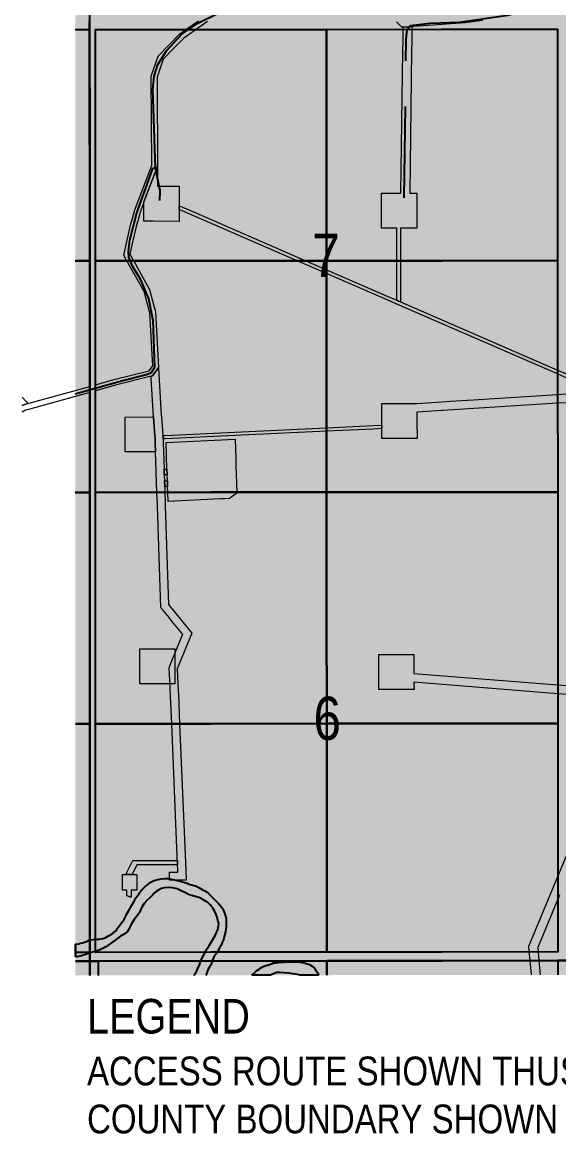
# Model space of a CAD drawing. Extents: x 520549 to 522128, y 6027808 to 6029983.
# Drawn here: x 520630.5 to 520816.9, y 6028120 to 6028506.5 of the extents above; entities that cross this region are included whole.
import ezdxf
from ezdxf.enums import TextEntityAlignment as Align

# ---------------------------------------------------------------- set-up
doc = ezdxf.new("R2010")
doc.units = 0
doc.header["$LTSCALE"] = 5
doc.linetypes.add('DASHED2', pattern=[9.525, 6.35, -3.175])
doc.linetypes.add('foc-ACCESSROAD', pattern=[3.75, 2.5, -1.25])
doc.layers.get('Defpoints').update_dxf_attribs({"color": 9})
doc.layers.add('AS-ROUTEMAP', color=35, linetype='Continuous', lineweight=0)
for name, color, linetype in [('C-AR', 13, 'foc-ACCESSROAD'), ('CG-NOTES', 7, 'Continuous'), ('Quarters', 8, 'Continuous'), ('RoadSeg', 57, 'DASHED2'), ('S-7', 6, 'Continuous'), ('T-CREEK', 160, 'Continuous'), ('T-WATER', 160, 'Continuous'), ('T-WATER-H', 133, 'Continuous'), ('Townships', 57, 'Continuous')]:
    doc.layers.add(name, color=color, linetype=linetype)
doc.layers.add('ROUTE-MAP-BACKGROUND-H', color=7, linetype='Continuous', true_color=0xf0ebff)
doc.styles.add('120', font='ARIALN.TTF', dxfattribs={"height": 13})
doc.styles.add('80', font='ARIALN.TTF', dxfattribs={"height": 10})

msp = doc.modelspace()

# ---------------------------------------------------------------- hatches: boundary and pattern name
at = {"layer": 'ROUTE-MAP-BACKGROUND-H'}
h = msp.add_hatch(color=256, dxfattribs=at)
h.dxf.hatch_style = 1
h.paths.add_polyline_path([(520630.49, 6029199.99), (520630.49, 6029147.72), (520648.82, 6029147.71), (520648.95, 6028175.05), (521624.83, 6028176.24), (521907.38, 6028177.2), (521907.38, 6029199.99)])
at = {"layer": 'T-WATER-H'}
h = msp.add_hatch(color=256, dxfattribs=at)
h.dxf.hatch_style = 1
h.paths.add_polyline_path([(520690.3, 6028175.1), (520690.39, 6028175.37), (520690.99, 6028176.4), (520691.43, 6028177.27), (520692.08, 6028178.7), (520692.54, 6028180.17), (520693.36, 6028181.83), (520693.72, 6028182.49), (520694.38, 6028183.76), (520694.79, 6028184.47), (520695.41, 6028185.53), (520696.07, 6028186.45), (520696.67, 6028187.59), (520696.68, 6028187.61), (520697.5, 6028188.93), (520698.01, 6028190), (520698.08, 6028190.18), (520698.42, 6028191.06), (520698.68, 6028192.18), (520698.74, 6028193.1), (520698.49, 6028194.22), (520698.19, 6028195.34), (520697.88, 6028196.3), (520697.33, 6028197.47), (520696.67, 6028198.49), (520695.91, 6028199.51), (520695, 6028200.43), (520694.14, 6028200.84), (520693.02, 6028201.56), (520692.16, 6028202.02), (520691.04, 6028202.43), (520689.77, 6028202.74), (520688.3, 6028203.2), (520686.98, 6028203.87), (520685.76, 6028204.53), (520684.34, 6028205.15), (520682.72, 6028205.56), (520681.29, 6028205.67), (520679.82, 6028205.57), (520678.85, 6028205.27), (520677.94, 6028204.77), (520676.97, 6028204.21), (520676.46, 6028203.76), (520675.79, 6028202.95), (520675.03, 6028202.24), (520673.75, 6028201.12), (520672.89, 6028200.11), (520672.07, 6028198.79), (520671.2, 6028196.97), (520670.43, 6028195.8), (520669.36, 6028194.53), (520668.44, 6028193.06), (520667.77, 6028191.64), (520667.38, 6028190.9), (520667.11, 6028190.37), (520666.8, 6028190.15), (520666.04, 6028189.56), (520664.62, 6028188.76), (520663.65, 6028188.04), (520662.51, 6028187.14), (520662.48, 6028187.11), (520661.45, 6028186.38), (520660.28, 6028185.52), (520659.51, 6028185.06), (520658.49, 6028184.46), (520657.72, 6028184.03), (520657.57, 6028183.96), (520657.53, 6028183.94), (520656.9, 6028183.73), (520656.87, 6028183.72), (520656.69, 6028183.66), (520656.2, 6028183.5), (520653.85, 6028182.9), (520652.2, 6028182.19), (520650.66, 6028181.74), (520649.46, 6028181.56), (520648.95, 6028181.6), (520648.95, 6028185.9), (520649.37, 6028185.91), (520650.19, 6028186.11), (520650.75, 6028186.32), (520651.42, 6028186.41), (520652.77, 6028186.82), (520653.85, 6028187.42), (520656.52, 6028187.67), (520657.28, 6028187.72), (520658.45, 6028187.86), (520659.27, 6028188.17), (520660.49, 6028188.82), (520661.76, 6028189.58), (520662.42, 6028190.14), (520662.84, 6028190.49), (520663.45, 6028191.3), (520663.52, 6028191.39), (520663.65, 6028191.57), (520664.27, 6028192.37), (520665.03, 6028193.38), (520665.85, 6028194.5), (520666.46, 6028195.66), (520666.87, 6028196.52), (520667.49, 6028197.59), (520667.95, 6028198.45), (520668.56, 6028199.53), (520669.23, 6028200.68), (520669.79, 6028201.7), (520670.1, 6028202.16), (520670.71, 6028203.12), (520671.48, 6028204.08), (520672.19, 6028204.89), (520672.8, 6028205.6), (520673.72, 6028206.41), (520674.07, 6028206.72), (520674.33, 6028206.97), (520675.2, 6028207.52), (520676.27, 6028208.03), (520677.19, 6028208.28), (520678.71, 6028208.68), (520680.19, 6028208.78), (520681.36, 6028208.82), (520683.9, 6028208.2), (520685.37, 6028207.79), (520686.94, 6028207.38), (520687.79, 6028207.09), (520687.99, 6028207.02), (520688.16, 6028206.97), (520689.63, 6028206.5), (520690.7, 6028206.19), (520691.82, 6028205.68), (520693.03, 6028204.96), (520694.35, 6028204.3), (520695.22, 6028203.53), (520695.98, 6028202.77), (520696.89, 6028201.85), (520697.7, 6028201.03), (520698.51, 6028200.21), (520698.81, 6028199.96), (520699.57, 6028199.09), (520700.08, 6028198.28), (520700.48, 6028197.36), (520701.04, 6028196.04), (520701.29, 6028194.87), (520701.38, 6028193.85), (520701.33, 6028192.07), (520701.12, 6028190.44), (520701.07, 6028190.18), (520700.91, 6028189.38), (520700.65, 6028188.41), (520700.29, 6028187.24), (520699.98, 6028186.53), (520699.84, 6028186.16), (520699.52, 6028185.32), (520699.06, 6028184.61), (520698.65, 6028183.9), (520698.35, 6028183.24), (520697.73, 6028182.48), (520697.27, 6028181.97), (520697.12, 6028181.77), (520696.51, 6028180.17), (520696.19, 6028178.96), (520695.89, 6028178.49), (520695.42, 6028177.81), (520695.29, 6028177.62), (520694.95, 6028176.96), (520694.75, 6028176.29), (520694.36, 6028175.27), (520694.32, 6028175.1)])
h = msp.add_hatch(color=256, dxfattribs=at)
h.dxf.hatch_style = 1
h.paths.add_polyline_path([(520690.3, 6028175.1), (520690.39, 6028175.37), (520690.99, 6028176.4), (520691.43, 6028177.27), (520692.08, 6028178.7), (520692.54, 6028180.17), (520693.36, 6028181.83), (520693.72, 6028182.49), (520694.38, 6028183.76), (520694.79, 6028184.47), (520695.41, 6028185.53), (520696.07, 6028186.45), (520696.67, 6028187.59), (520696.68, 6028187.61), (520697.5, 6028188.93), (520698.01, 6028190), (520698.08, 6028190.18), (520698.42, 6028191.06), (520698.68, 6028192.18), (520698.74, 6028193.1), (520698.49, 6028194.22), (520698.19, 6028195.34), (520697.88, 6028196.3), (520697.33, 6028197.47), (520696.67, 6028198.49), (520695.91, 6028199.51), (520695, 6028200.43), (520694.14, 6028200.84), (520693.02, 6028201.56), (520692.16, 6028202.02), (520691.04, 6028202.43), (520689.77, 6028202.74), (520688.3, 6028203.2), (520686.98, 6028203.87), (520685.76, 6028204.53), (520684.34, 6028205.15), (520682.72, 6028205.56), (520681.29, 6028205.67), (520679.82, 6028205.57), (520678.85, 6028205.27), (520677.94, 6028204.77), (520676.97, 6028204.21), (520676.46, 6028203.76), (520675.79, 6028202.95), (520675.03, 6028202.24), (520673.75, 6028201.12), (520672.89, 6028200.11), (520672.07, 6028198.79), (520671.2, 6028196.97), (520670.43, 6028195.8), (520669.36, 6028194.53), (520668.44, 6028193.06), (520667.77, 6028191.64), (520667.38, 6028190.9), (520667.11, 6028190.37), (520666.8, 6028190.15), (520666.04, 6028189.56), (520664.62, 6028188.76), (520663.65, 6028188.04), (520662.51, 6028187.14), (520662.48, 6028187.11), (520661.45, 6028186.38), (520660.28, 6028185.52), (520659.51, 6028185.06), (520658.49, 6028184.46), (520657.72, 6028184.03), (520657.57, 6028183.96), (520657.53, 6028183.94), (520656.9, 6028183.73), (520656.87, 6028183.72), (520656.69, 6028183.66), (520656.2, 6028183.5), (520653.85, 6028182.9), (520652.2, 6028182.19), (520650.66, 6028181.74), (520649.46, 6028181.56), (520648.95, 6028181.6), (520648.95, 6028185.9), (520649.37, 6028185.91), (520650.19, 6028186.11), (520650.75, 6028186.32), (520651.42, 6028186.41), (520652.77, 6028186.82), (520653.85, 6028187.42), (520656.52, 6028187.67), (520657.28, 6028187.72), (520658.45, 6028187.86), (520659.27, 6028188.17), (520660.49, 6028188.82), (520661.76, 6028189.58), (520662.42, 6028190.14), (520662.84, 6028190.49), (520663.45, 6028191.3), (520663.52, 6028191.39), (520663.65, 6028191.57), (520664.27, 6028192.37), (520665.03, 6028193.38), (520665.85, 6028194.5), (520666.46, 6028195.66), (520666.87, 6028196.52), (520667.49, 6028197.59), (520667.95, 6028198.45), (520668.56, 6028199.53), (520669.23, 6028200.68), (520669.79, 6028201.7), (520670.1, 6028202.16), (520670.71, 6028203.12), (520671.48, 6028204.08), (520672.19, 6028204.89), (520672.8, 6028205.6), (520673.72, 6028206.41), (520674.07, 6028206.72), (520674.33, 6028206.97), (520675.2, 6028207.52), (520676.27, 6028208.03), (520677.19, 6028208.28), (520678.71, 6028208.68), (520680.19, 6028208.78), (520681.36, 6028208.82), (520683.9, 6028208.2), (520685.37, 6028207.79), (520686.94, 6028207.38), (520687.79, 6028207.09), (520687.99, 6028207.02), (520688.16, 6028206.97), (520689.63, 6028206.5), (520690.7, 6028206.19), (520691.82, 6028205.68), (520693.03, 6028204.96), (520694.35, 6028204.3), (520695.22, 6028203.53), (520695.98, 6028202.77), (520696.89, 6028201.85), (520697.7, 6028201.03), (520698.51, 6028200.21), (520698.81, 6028199.96), (520699.57, 6028199.09), (520700.08, 6028198.28), (520700.48, 6028197.36), (520701.04, 6028196.04), (520701.29, 6028194.87), (520701.38, 6028193.85), (520701.33, 6028192.07), (520701.12, 6028190.44), (520701.07, 6028190.18), (520700.91, 6028189.38), (520700.65, 6028188.41), (520700.29, 6028187.24), (520699.98, 6028186.53), (520699.84, 6028186.16), (520699.52, 6028185.32), (520699.06, 6028184.61), (520698.65, 6028183.9), (520698.35, 6028183.24), (520697.73, 6028182.48), (520697.27, 6028181.97), (520697.12, 6028181.77), (520696.51, 6028180.17), (520696.19, 6028178.96), (520695.89, 6028178.49), (520695.42, 6028177.81), (520695.29, 6028177.62), (520694.95, 6028176.96), (520694.75, 6028176.29), (520694.36, 6028175.27), (520694.32, 6028175.1)])
h = msp.add_hatch(color=256, dxfattribs=at)
h.dxf.hatch_style = 1
h.paths.add_polyline_path([(520716.64, 6028175.13), (520710.29, 6028175.12), (520710.83, 6028175.64), (520711.53, 6028176.31), (520712.24, 6028176.88), (520712.8, 6028177.28), (520713.1, 6028177.5), (520714.21, 6028178.12), (520715.27, 6028178.49), (520716.43, 6028178.91), (520717.19, 6028179.13), (520717.75, 6028179.39), (520718.77, 6028179.5), (520719.53, 6028179.56), (520720.34, 6028179.63), (520721.46, 6028179.64), (520722.42, 6028179.75), (520723.54, 6028179.82), (520724.61, 6028179.83), (520725.73, 6028179.75), (520727.05, 6028179.66), (520727.97, 6028179.57), (520729.19, 6028179.23), (520730.32, 6028178.84), (520731.24, 6028178.34), (520732.06, 6028177.54), (520733.2, 6028175.88), (520733.52, 6028175.15), (520726.74, 6028175.14), (520726.6, 6028175.23), (520725.53, 6028175.52), (520724.41, 6028175.66), (520723.09, 6028175.8), (520721.4, 6028175.98), (520720.03, 6028176.11), (520718.91, 6028176.05), (520718, 6028175.78), (520716.79, 6028175.21)])
h = msp.add_hatch(color=256, dxfattribs=at)
h.dxf.hatch_style = 1
h.paths.add_polyline_path([(520716.64, 6028175.13), (520710.29, 6028175.12), (520710.83, 6028175.64), (520711.53, 6028176.31), (520712.24, 6028176.88), (520712.8, 6028177.28), (520713.1, 6028177.5), (520714.21, 6028178.12), (520715.27, 6028178.49), (520716.43, 6028178.91), (520717.19, 6028179.13), (520717.75, 6028179.39), (520718.77, 6028179.5), (520719.53, 6028179.56), (520720.34, 6028179.63), (520721.46, 6028179.64), (520722.42, 6028179.75), (520723.54, 6028179.82), (520724.61, 6028179.83), (520725.73, 6028179.75), (520727.05, 6028179.66), (520727.97, 6028179.57), (520729.19, 6028179.23), (520730.32, 6028178.84), (520731.24, 6028178.34), (520732.06, 6028177.54), (520733.2, 6028175.88), (520733.52, 6028175.15), (520726.74, 6028175.14), (520726.6, 6028175.23), (520725.53, 6028175.52), (520724.41, 6028175.66), (520723.09, 6028175.8), (520721.4, 6028175.98), (520720.03, 6028176.11), (520718.91, 6028176.05), (520718, 6028175.78), (520716.79, 6028175.21)])

# ---------------------------------------------------------------- linework, layer by layer
at = {"layer": 'AS-ROUTEMAP', "flags": 128}
for points in [[(520694.91, 6028506.77), (520690.87, 6028503.94), (520686.6, 6028500.95), (520683.07, 6028497.3), (520679.48, 6028493.59), (520677.34, 6028487.36), (520677.34, 6028485.82), (520677.48, 6028456.49), (520677.48, 6028456.36), (520674.86, 6028449.47), (520672.78, 6028444.01), (520672.36, 6028442.9), (520672.11, 6028442.23), (520671.53, 6028440.7), (520671.49, 6028440.6), (520671.08, 6028439.09), (520670.1, 6028435.46), (520667.89, 6028425.89), (520667.88, 6028425.81), (520668.09, 6028425.44), (520669.19, 6028423.47), (520669.83, 6028422.31), (520674.71, 6028413.58), (520676.34, 6028407.43), (520676.63, 6028406.36), (520676.81, 6028405.65), (520677.87, 6028386.38), (520677.53, 6028385.91), (520677.44, 6028385.79), (520675.8, 6028383.55), (520675.29, 6028383.42), (520662.86, 6028380.27), (520655.94, 6028378.34), (520655.94, 6028380.43), (520662.36, 6028382.22), (520674.6, 6028385.32), (520675.83, 6028386.99), (520674.82, 6028405.33), (520672.83, 6028412.81), (520666.88, 6028423.47), (520665.74, 6028425.51), (520668.15, 6028435.97), (520668.95, 6028438.7), (520669.34, 6028440.3), (520669.56, 6028441.19), (520675.46, 6028456.71), (520675.32, 6028487.7), (520677.73, 6028494.67), (520685.28, 6028502.49), (520687.36, 6028503.94), (520691.68, 6028506.96)], [(520790.42, 6028507.04), (520784.45, 6028506.2), (520769.92, 6028505.24), (520766.6, 6028505.02), (520765.92, 6028504.98), (520762.86, 6028504.77), (520762.42, 6028504.74), (520760.53, 6028506.6)], [(520819.54, 6028382.86), (520816.52, 6028384.17), (520760.66, 6028408.45), (520758.06, 6028409.58), (520736.22, 6028419.07), (520726, 6028423.51), (520684.98, 6028441.34), (520684.98, 6028442.67), (520688.1, 6028441.31), (520729.05, 6028423.52), (520736.22, 6028420.4), (520758.06, 6028410.91), (520760.66, 6028409.78), (520761.23, 6028409.53), (520761.88, 6028409.25), (520816.52, 6028385.5), (520819.54, 6028384.19)], [(520630.49, 6028373.19), (520630.94, 6028373.46), (520632.47, 6028373.88), (520653.93, 6028379.87), (520653.93, 6028377.79), (520632.67, 6028371.85), (520631.73, 6028371.59), (520631.66, 6028371.55), (520630.49, 6028370.87)], [(520819.55, 6028374.18), (520816.53, 6028373.99), (520789.25, 6028372.28), (520787.46, 6028372.16), (520776.6, 6028371.48), (520776.32, 6028371.46), (520769.46, 6028371.03), (520767.61, 6028370.91), (520767.61, 6028370.51), (520767.62, 6028368.94), (520767.63, 6028367.9), (520767.66, 6028361.76), (520755.47, 6028361.76), (520755.47, 6028363.89), (520755.47, 6028364.9), (520755.47, 6028365.18), (520755.46, 6028366.4), (520755.45, 6028373.96), (520758.01, 6028373.96), (520767.64, 6028373.96), (520776.15, 6028374.5), (520779.25, 6028374.7), (520783.07, 6028374.94), (520787.24, 6028375.21), (520789.03, 6028375.32), (520816.53, 6028377.05), (520819.54, 6028377.24)], [(520630.49, 6028376.06), (520631.86, 6028374.55), (520632.47, 6028373.88), (520630.94, 6028373.46), (520630.49, 6028373.19)], [(520807.4, 6028175.24), (520806.94, 6028180.2), (520806.67, 6028183.22), (520806.48, 6028185.29), (520815.65, 6028207.22), (520816.6, 6028209.48), (520819.62, 6028216.69)], [(520817.21, 6028203.04), (520816.89, 6028202.28), (520816.6, 6028201.59), (520809.59, 6028184.81), (520809.73, 6028183.22), (520810.01, 6028180.21), (520810.46, 6028175.24)]]:
    msp.add_lwpolyline(points, dxfattribs=at)
for points in [[(520767.57, 6028447.08), (520767.57, 6028445.71), (520767.57, 6028443.99), (520767.56, 6028434.82), (520761.91, 6028434.88), (520761.9, 6028423.54), (520761.88, 6028409.25), (520761.23, 6028409.54), (520760.66, 6028409.78), (520760.68, 6028423.54), (520760.69, 6028434.89), (520755.36, 6028434.89), (520755.37, 6028440.35), (520755.37, 6028441.85), (520755.37, 6028447.08), (520762.08, 6028447.08), (520762.75, 6028496.53), (520762.8, 6028499.93), (520762.85, 6028504), (520762.86, 6028504.77), (520765.92, 6028504.98), (520765.9, 6028504), (520765.85, 6028499.89), (520765.8, 6028496.49), (520765.13, 6028447.08), (520765.88, 6028447.08), (520767.57, 6028447.08)], [(520684.98, 6028441.35), (520684.96, 6028437.24), (520676.12, 6028437.27), (520672.76, 6028437.28), (520672.77, 6028439.4), (520672.77, 6028440.93), (520672.78, 6028441.88), (520672.78, 6028444.01), (520674.86, 6028449.47), (520677.48, 6028456.36), (520677.53, 6028449.47), (520678.29, 6028449.46), (520685, 6028449.44), (520684.98, 6028442.86), (520684.98, 6028442.67), (520684.98, 6028441.35)], [(520687.5, 6028208.22), (520681.61, 6028208.22), (520681.63, 6028210.45), (520681.64, 6028210.96), (520682.52, 6028210.96), (520684.6, 6028210.97), (520684.55, 6028212.01), (520684.55, 6028212.13), (520684.49, 6028213.24), (520684.48, 6028213.51), (520682.41, 6028262.56), (520681.9, 6028274.63), (520681.89, 6028274.97), (520681.83, 6028276.43), (520681.78, 6028277.42), (520681.58, 6028282.12), (520681.66, 6028282.38), (520682.49, 6028284.42), (520683.52, 6028286.95), (520686.06, 6028293.2), (520686.24, 6028293.64), (520685.91, 6028294.04), (520682.5, 6028298.23), (520681.5, 6028299.47), (520679.18, 6028302.31), (520678.79, 6028302.79), (520678.63, 6028302.98), (520677.46, 6028338.18), (520677.43, 6028339.06), (520677.3, 6028343.01), (520676.83, 6028357.07), (520676.72, 6028360.17), (520676.69, 6028361.17), (520676.67, 6028361.91), (520676.61, 6028362.67), (520676.1, 6028369.22), (520675.99, 6028371.28), (520675.34, 6028382.66), (520675.29, 6028383.42), (520675.8, 6028383.55), (520677.44, 6028385.79), (520677.53, 6028385.91), (520677.87, 6028386.38), (520678, 6028384.11), (520678.81, 6028369.91), (520678.84, 6028369.39), (520679.35, 6028362.8), (520679.41, 6028362.06), (520679.42, 6028361.58), (520679.43, 6028361.3), (520679.46, 6028360.36), (520679.47, 6028360.3), (520679.77, 6028351.06), (520679.84, 6028349.06), (520679.91, 6028347.05), (520679.98, 6028345.05), (520680.04, 6028343.02), (520680.15, 6028339.81), (520680.2, 6028338.31), (520681.35, 6028303.98), (520682.13, 6028303.02), (520682.32, 6028302.79), (520682.39, 6028302.7), (520689.39, 6028294.12), (520684.35, 6028281.64), (520684.58, 6028276.4), (520684.66, 6028274.63), (520684.68, 6028273.99), (520684.74, 6028272.85), (520685.17, 6028262.56), (520687.35, 6028211.66), (520687.5, 6028208.22)], [(520676.72, 6028360.17), (520676.83, 6028357.07), (520676.4, 6028357.07), (520666.2, 6028357.06), (520666.23, 6028369.21), (520675.79, 6028369.22), (520676.1, 6028369.22), (520676.61, 6028362.67), (520676.67, 6028361.91), (520676.69, 6028361.17), (520676.72, 6028360.17)], [(520680.17, 6028361.61), (520679.42, 6028361.58), (520679.41, 6028362.06), (520679.35, 6028362.8), (520680.1, 6028362.83), (520704.35, 6028363.96), (520736.24, 6028365.48), (520752.46, 6028366.26), (520755.46, 6028366.4), (520755.47, 6028365.18), (520752.47, 6028365.04), (520736.24, 6028364.26), (520704.4, 6028362.74), (520680.17, 6028361.61)], [(520699.4, 6028340.73), (520681.15, 6028339.86), (520681.04, 6028343.02), (520680.98, 6028345.08), (520680.91, 6028347.08), (520680.84, 6028349.09), (520680.78, 6028351.09), (520680.47, 6028360.35), (520704.44, 6028361.46), (520704.66, 6028354.86), (520704.75, 6028352.36), (520705.07, 6028343.04), (520705.08, 6028342.7), (520702.56, 6028340.88), (520700.8, 6028340.79), (520700, 6028340.75), (520699.4, 6028340.73)], [(520680.59, 6028349.08), (520679.84, 6028349.06), (520679.77, 6028351.06), (520680.52, 6028351.08), (520680.78, 6028351.09), (520680.84, 6028349.09), (520680.59, 6028349.08)], [(520680.73, 6028345.07), (520679.98, 6028345.05), (520679.91, 6028347.05), (520680.66, 6028347.08), (520680.91, 6028347.08), (520680.98, 6028345.08), (520680.73, 6028345.07)], [(520676.03, 6028276.43), (520671.35, 6028276.42), (520671.33, 6028288.61), (520676.03, 6028288.62), (520680.29, 6028288.62), (520681.29, 6028288.62), (520681.51, 6028288.62), (520682.51, 6028288.63), (520683.52, 6028288.63), (520683.52, 6028288.5), (520683.54, 6028276.44), (520682.11, 6028276.43), (520681.11, 6028276.43), (520676.03, 6028276.43)], [(520766.61, 6028280.04), (520816.57, 6028276.06), (520819.59, 6028275.82), (520825.16, 6028275.38), (520825, 6028272.33), (520819.59, 6028272.76), (520816.57, 6028273), (520766.61, 6028276.98), (520766.61, 6028276.23), (520766.62, 6028274.44), (520754.41, 6028274.43), (520754.41, 6028286.63), (520764.87, 6028286.64), (520766.61, 6028286.64), (520766.61, 6028280.04)], [(520668.7, 6028210.19), (520666.46, 6028210.19), (520668.86, 6028215.01), (520676.04, 6028215.01), (520684.39, 6028215.02), (520684.47, 6028213.52), (520676.04, 6028213.51), (520670.36, 6028213.51), (520668.7, 6028210.19)], [(520666.46, 6028210.19), (520668.7, 6028210.19), (520670.36, 6028210.2), (520670.36, 6028204.7), (520668.36, 6028204.69), (520668.34, 6028202.36), (520668.29, 6028202.33), (520668.23, 6028202.3), (520668.18, 6028202.29), (520668.14, 6028202.29), (520668.1, 6028202.28), (520668.05, 6028202.29), (520667.98, 6028202.3), (520667.93, 6028202.31), (520667.76, 6028202.4), (520667.58, 6028202.48), (520667.41, 6028202.55), (520667.23, 6028202.61), (520666.86, 6028202.72), (520666.86, 6028204.69), (520665.36, 6028204.69), (520665.36, 6028210.19), (520666.46, 6028210.19)]]:
    msp.add_lwpolyline(points, close=True, dxfattribs=at)
at = {"layer": 'C-AR'}
msp.add_lwpolyline([(520687.99, 6028207.02), (520688.16, 6028206.97)], dxfattribs=at)
at = {"layer": 'Defpoints', "flags": 128}
msp.add_lwpolyline([(520648.95, 6028185.9), (520648.95, 6028181.6)], close=True, dxfattribs=at)
for points in [[(520716.64, 6028175.13), (520710.29, 6028175.12)], [(520716.64, 6028175.13), (520710.29, 6028175.12)], [(520733.52, 6028175.15), (520726.74, 6028175.14)], [(520733.52, 6028175.15), (520726.74, 6028175.14)]]:
    msp.add_lwpolyline(points, dxfattribs=at)
at = {"layer": 'Quarters'}
for points in [[(520648.91, 6028503.92), (520653.91, 6028503.92), (520653.92, 6028463.69)], [(520648.91, 6028503.92), (520653.91, 6028503.92), (520653.92, 6028463.69)], [(520653.92, 6028463.69), (520653.92, 6028423.46), (520648.92, 6028423.46)], [(520653.92, 6028463.69), (520653.92, 6028423.46), (520648.92, 6028423.46)], [(520648.92, 6028423.46), (520653.92, 6028423.46), (520653.93, 6028383.23), (520653.93, 6028343)], [(520648.92, 6028423.46), (520653.92, 6028423.46), (520653.93, 6028383.23), (520653.93, 6028343)], [(520648.93, 6028343), (520653.93, 6028343)], [(520653.93, 6028343), (520648.93, 6028343)], [(520648.93, 6028343), (520653.93, 6028343)], [(520653.93, 6028343), (520648.93, 6028343)], [(520653.93, 6028343), (520653.94, 6028302.77), (520653.94, 6028262.53), (520648.94, 6028262.54)], [(520653.93, 6028343), (520653.94, 6028302.77), (520653.94, 6028262.53), (520648.94, 6028262.54)], [(520648.94, 6028262.54), (520653.94, 6028262.53), (520653.95, 6028222.3)], [(520648.94, 6028262.54), (520653.94, 6028262.53), (520653.95, 6028222.3)], [(520653.95, 6028222.3), (520653.95, 6028183.07), (520648.95, 6028183.07)], [(520653.95, 6028222.3), (520653.95, 6028183.07), (520648.95, 6028183.07)], [(520648.95, 6028180.06), (520653.95, 6028180.06), (520653.95, 6028175.05)], [(520648.95, 6028180.06), (520653.95, 6028180.06), (520653.95, 6028175.05)], [(520656.97, 6028175.06), (520656.97, 6028180.06), (520696.13, 6028180.1), (520736.29, 6028180.14), (520736.29, 6028175.15)], [(520656.97, 6028175.06), (520656.97, 6028180.06), (520696.13, 6028180.1), (520736.29, 6028180.14), (520736.29, 6028175.15)], [(520736.29, 6028175.15), (520736.29, 6028180.14), (520776.45, 6028180.17), (520816.61, 6028180.21), (520816.62, 6028175.25)], [(520736.29, 6028175.15), (520736.29, 6028180.14), (520776.45, 6028180.17), (520816.61, 6028180.21), (520816.62, 6028175.25)]]:
    msp.add_lwpolyline(points, dxfattribs=at)
at = {"layer": 'Quarters', "color": 17}
for points in [[(520648.91, 6028503.92), (520653.91, 6028503.92), (520653.92, 6028463.69), (520653.92, 6028423.46), (520653.93, 6028383.23)], [(520653.93, 6028383.23), (520653.93, 6028343), (520648.93, 6028343)], [(520648.93, 6028343), (520653.93, 6028343), (520653.94, 6028302.77), (520653.94, 6028262.53), (520653.95, 6028222.3)], [(520653.95, 6028222.3), (520653.95, 6028183.07), (520648.95, 6028183.07)], [(520648.95, 6028180.06), (520653.95, 6028180.06), (520653.95, 6028175.05)], [(520656.97, 6028175.06), (520656.97, 6028180.06), (520696.13, 6028180.1), (520736.29, 6028180.14), (520776.45, 6028180.17), (520816.61, 6028180.21), (520816.62, 6028175.25)]]:
    msp.add_lwpolyline(points, dxfattribs=at)
for points in [[(520696.09, 6028343.03), (520655.94, 6028343), (520655.94, 6028383.23), (520655.93, 6028423.46), (520655.93, 6028463.69), (520655.92, 6028503.92), (520696.06, 6028503.95), (520736.2, 6028503.98), (520776.33, 6028504.01), (520816.47, 6028504.04), (520816.49, 6028463.82), (520816.51, 6028423.59), (520816.52, 6028383.36), (520816.54, 6028343.14), (520776.39, 6028343.1), (520736.24, 6028343.07)], [(520696.13, 6028183.11), (520655.96, 6028183.07), (520655.96, 6028222.3), (520655.95, 6028262.54), (520655.95, 6028302.77), (520655.94, 6028343), (520696.09, 6028343.03), (520736.24, 6028343.07), (520776.39, 6028343.1), (520816.54, 6028343.14), (520816.56, 6028302.91), (520816.58, 6028262.68), (520816.6, 6028222.45), (520816.61, 6028183.23), (520776.45, 6028183.19), (520736.29, 6028183.15)]]:
    msp.add_lwpolyline(points, close=True, dxfattribs=at)
at = {"layer": 'Quarters'}
for points in [[(520696.08, 6028423.49), (520655.93, 6028423.46), (520655.93, 6028463.69), (520655.92, 6028503.92), (520696.06, 6028503.95), (520736.2, 6028503.98), (520736.21, 6028463.75), (520736.22, 6028423.52)], [(520696.08, 6028423.49), (520655.93, 6028423.46), (520655.93, 6028463.69), (520655.92, 6028503.92), (520696.06, 6028503.95), (520736.2, 6028503.98), (520736.21, 6028463.75), (520736.22, 6028423.52)], [(520776.36, 6028423.56), (520736.22, 6028423.52), (520736.21, 6028463.75), (520736.2, 6028503.98), (520776.33, 6028504.01), (520816.47, 6028504.04), (520816.49, 6028463.82), (520816.51, 6028423.59)], [(520776.36, 6028423.56), (520736.22, 6028423.52), (520736.21, 6028463.75), (520736.2, 6028503.98), (520776.33, 6028504.01), (520816.47, 6028504.04), (520816.49, 6028463.82), (520816.51, 6028423.59)], [(520696.09, 6028343.03), (520655.94, 6028343), (520655.94, 6028383.23), (520655.93, 6028423.46), (520696.08, 6028423.49), (520736.22, 6028423.52), (520736.23, 6028383.3), (520736.24, 6028343.07)], [(520696.09, 6028343.03), (520655.94, 6028343), (520655.94, 6028383.23), (520655.93, 6028423.46), (520696.08, 6028423.49), (520736.22, 6028423.52), (520736.23, 6028383.3), (520736.24, 6028343.07)], [(520776.39, 6028343.1), (520736.24, 6028343.07), (520736.23, 6028383.3), (520736.22, 6028423.52), (520776.36, 6028423.56), (520816.51, 6028423.59), (520816.52, 6028383.36), (520816.54, 6028343.14)], [(520776.39, 6028343.1), (520736.24, 6028343.07), (520736.23, 6028383.3), (520736.22, 6028423.52), (520776.36, 6028423.56), (520816.51, 6028423.59), (520816.52, 6028383.36), (520816.54, 6028343.14)], [(520696.11, 6028262.57), (520655.95, 6028262.54), (520655.95, 6028302.77), (520655.94, 6028343), (520696.09, 6028343.03), (520736.24, 6028343.07), (520736.25, 6028302.84), (520736.27, 6028262.61)], [(520696.11, 6028262.57), (520655.95, 6028262.54), (520655.95, 6028302.77), (520655.94, 6028343), (520696.09, 6028343.03), (520736.24, 6028343.07), (520736.25, 6028302.84), (520736.27, 6028262.61)], [(520776.42, 6028262.65), (520736.27, 6028262.61), (520736.25, 6028302.84), (520736.24, 6028343.07), (520776.39, 6028343.1), (520816.54, 6028343.14), (520816.56, 6028302.91), (520816.58, 6028262.68)], [(520776.42, 6028262.65), (520736.27, 6028262.61), (520736.25, 6028302.84), (520736.24, 6028343.07), (520776.39, 6028343.1), (520816.54, 6028343.14), (520816.56, 6028302.91), (520816.58, 6028262.68)], [(520696.13, 6028183.11), (520655.96, 6028183.07), (520655.96, 6028222.3), (520655.95, 6028262.54), (520696.11, 6028262.57), (520736.27, 6028262.61), (520736.28, 6028222.38), (520736.29, 6028183.15)], [(520696.13, 6028183.11), (520655.96, 6028183.07), (520655.96, 6028222.3), (520655.95, 6028262.54), (520696.11, 6028262.57), (520736.27, 6028262.61), (520736.28, 6028222.38), (520736.29, 6028183.15)], [(520776.45, 6028183.19), (520736.29, 6028183.15), (520736.28, 6028222.38), (520736.27, 6028262.61), (520776.42, 6028262.65), (520816.58, 6028262.68), (520816.6, 6028222.45), (520816.61, 6028183.23)], [(520776.45, 6028183.19), (520736.29, 6028183.15), (520736.28, 6028222.38), (520736.27, 6028262.61), (520776.42, 6028262.65), (520816.58, 6028262.68), (520816.6, 6028222.45), (520816.61, 6028183.23)]]:
    msp.add_lwpolyline(points, close=True, dxfattribs=at)
at = {"layer": 'RoadSeg'}
for points in [[(520676.76, 6028455.76), (520675.86, 6028483.08), (520676.36, 6028487.68), (520677.56, 6028491.78), (520680.67, 6028496.58), (520686.07, 6028502.39), (520691.47, 6028506.19), (520699.08, 6028509.89), (520716.18, 6028515.49), (520719.99, 6028518.09), (520723.29, 6028521.6), (520743.2, 6028548.11), (520748.2, 6028554.01), (520752.9, 6028557.72), (520771.81, 6028568.42), (520778.92, 6028573.42), (520783.82, 6028580.53), (520794.83, 6028600.14), (520798.43, 6028604.94), (520807.23, 6028613.94), (520809.33, 6028615.45), (520812.43, 6028616.55), (520822.84, 6028615.35), (520827.54, 6028614.14)], [(520763.21, 6028445.46), (520763.91, 6028500.39), (520764.21, 6028503.89), (520765.41, 6028505.29), (520772.21, 6028506.09), (520782.32, 6028506.49), (520799.23, 6028508.89), (520804.53, 6028510.49), (520812.93, 6028514.69), (520822.14, 6028515.89), (520843.55, 6028515.59), (520848.35, 6028514.99), (520872.17, 6028507.29)], [(520648.92, 6028377.31), (520663.76, 6028381.42), (520674.06, 6028384.13), (520675.36, 6028384.73), (520676.56, 6028386.53), (520675.96, 6028402.64), (520674.46, 6028410.34), (520671.66, 6028416.94), (520668.76, 6028421.65), (520667.56, 6028424.75), (520667.36, 6028426.65), (520667.86, 6028430.65), (520670.26, 6028440.16), (520675.86, 6028455.56), (520676.26, 6028455.96), (520676.76, 6028455.76)], [(520678.27, 6028444.46), (520678.37, 6028447.86), (520676.76, 6028455.76)]]:
    msp.add_lwpolyline(points, dxfattribs=at)
at = {"layer": 'T-CREEK'}
for points in [[(520648.95, 6028185.9), (520649.37, 6028185.91), (520650.19, 6028186.11), (520650.75, 6028186.32), (520651.42, 6028186.41), (520652.77, 6028186.82), (520653.85, 6028187.42), (520656.52, 6028187.67), (520657.28, 6028187.72), (520658.45, 6028187.86), (520659.27, 6028188.17), (520660.49, 6028188.82), (520661.76, 6028189.58), (520662.42, 6028190.14), (520662.84, 6028190.49), (520663.45, 6028191.3), (520663.52, 6028191.39), (520663.65, 6028191.57), (520664.27, 6028192.37), (520665.03, 6028193.38), (520665.85, 6028194.5), (520666.46, 6028195.66), (520666.87, 6028196.52), (520667.49, 6028197.59), (520667.95, 6028198.45), (520668.56, 6028199.53), (520669.23, 6028200.68), (520669.79, 6028201.7), (520670.1, 6028202.16), (520670.71, 6028203.12), (520671.48, 6028204.08), (520672.19, 6028204.89), (520672.8, 6028205.6), (520673.72, 6028206.41), (520674.07, 6028206.72), (520674.33, 6028206.97), (520675.2, 6028207.52), (520676.27, 6028208.03), (520677.19, 6028208.28), (520678.71, 6028208.68), (520680.19, 6028208.78), (520681.36, 6028208.82), (520683.9, 6028208.2), (520685.37, 6028207.79), (520686.94, 6028207.38), (520687.79, 6028207.09), (520687.99, 6028207.02), (520688.16, 6028206.97), (520689.63, 6028206.5), (520690.7, 6028206.19), (520691.82, 6028205.68), (520693.03, 6028204.96), (520694.35, 6028204.3), (520695.22, 6028203.53), (520695.98, 6028202.77), (520696.89, 6028201.85), (520697.7, 6028201.03), (520698.51, 6028200.21), (520698.81, 6028199.96), (520699.57, 6028199.09), (520700.08, 6028198.28), (520700.48, 6028197.36), (520701.04, 6028196.04), (520701.29, 6028194.87), (520701.38, 6028193.85), (520701.33, 6028192.07), (520701.12, 6028190.44), (520701.07, 6028190.18), (520700.91, 6028189.38), (520700.65, 6028188.41), (520700.29, 6028187.24), (520699.98, 6028186.53), (520699.84, 6028186.16), (520699.52, 6028185.32), (520699.06, 6028184.61), (520698.65, 6028183.9), (520698.35, 6028183.24), (520697.73, 6028182.48), (520697.27, 6028181.97), (520697.12, 6028181.77), (520696.51, 6028180.17), (520696.19, 6028178.96), (520695.89, 6028178.49), (520695.42, 6028177.81), (520695.29, 6028177.62), (520694.95, 6028176.96), (520694.75, 6028176.29), (520694.36, 6028175.27), (520694.32, 6028175.1)], [(520690.3, 6028175.1), (520690.39, 6028175.37), (520690.99, 6028176.4), (520691.43, 6028177.27), (520692.08, 6028178.7), (520692.54, 6028180.17), (520693.36, 6028181.83), (520693.72, 6028182.49), (520694.38, 6028183.76), (520694.79, 6028184.47), (520695.41, 6028185.53), (520696.07, 6028186.45), (520696.67, 6028187.59), (520696.68, 6028187.61), (520697.5, 6028188.93), (520698.01, 6028190), (520698.08, 6028190.18), (520698.42, 6028191.06), (520698.68, 6028192.18), (520698.74, 6028193.1), (520698.49, 6028194.22), (520698.19, 6028195.34), (520697.88, 6028196.3), (520697.33, 6028197.47), (520696.67, 6028198.49), (520695.91, 6028199.51), (520695, 6028200.43), (520694.14, 6028200.84), (520693.02, 6028201.56), (520692.16, 6028202.02), (520691.04, 6028202.43), (520689.77, 6028202.74), (520688.3, 6028203.2), (520686.98, 6028203.87), (520685.76, 6028204.53), (520684.34, 6028205.15), (520682.72, 6028205.56), (520681.29, 6028205.67), (520679.82, 6028205.57), (520678.85, 6028205.27), (520677.94, 6028204.77), (520676.97, 6028204.21), (520676.46, 6028203.76), (520675.79, 6028202.95), (520675.03, 6028202.24), (520673.75, 6028201.12), (520672.89, 6028200.11), (520672.07, 6028198.79), (520671.2, 6028196.97), (520670.43, 6028195.8), (520669.36, 6028194.53), (520668.44, 6028193.06), (520667.77, 6028191.64), (520667.38, 6028190.9), (520667.11, 6028190.37), (520666.8, 6028190.15), (520666.04, 6028189.56), (520664.62, 6028188.76), (520663.65, 6028188.04), (520662.51, 6028187.14), (520662.48, 6028187.11), (520661.45, 6028186.38), (520660.28, 6028185.52), (520659.51, 6028185.06), (520658.49, 6028184.46), (520657.72, 6028184.03), (520657.57, 6028183.96), (520657.53, 6028183.94), (520656.9, 6028183.73), (520656.87, 6028183.72), (520656.69, 6028183.66), (520656.2, 6028183.5), (520653.85, 6028182.9), (520652.2, 6028182.19), (520650.66, 6028181.74), (520649.46, 6028181.56), (520648.95, 6028181.6)], [(520710.29, 6028175.12), (520710.83, 6028175.64), (520711.53, 6028176.31), (520712.24, 6028176.88), (520712.8, 6028177.28), (520713.1, 6028177.5), (520714.21, 6028178.12), (520715.27, 6028178.49), (520716.43, 6028178.91), (520717.19, 6028179.13), (520717.75, 6028179.39), (520718.77, 6028179.5), (520719.53, 6028179.56), (520720.34, 6028179.63), (520721.46, 6028179.64), (520722.42, 6028179.75), (520723.54, 6028179.82), (520724.61, 6028179.83), (520725.73, 6028179.75), (520727.05, 6028179.66), (520727.97, 6028179.57), (520729.19, 6028179.23), (520730.32, 6028178.84), (520731.24, 6028178.34), (520732.06, 6028177.54), (520733.2, 6028175.88), (520733.52, 6028175.15)], [(520726.74, 6028175.14), (520726.6, 6028175.23), (520725.53, 6028175.52), (520724.41, 6028175.66), (520723.09, 6028175.8), (520721.4, 6028175.98), (520720.03, 6028176.11), (520718.91, 6028176.05), (520718, 6028175.78), (520716.79, 6028175.21), (520716.64, 6028175.13)]]:
    msp.add_lwpolyline(points, dxfattribs=at)
at = {"layer": 'T-WATER'}
for points in [[(520648.95, 6028185.9), (520648.95, 6028185.9), (520649.37, 6028185.91), (520650.19, 6028186.11), (520650.75, 6028186.32), (520651.42, 6028186.41), (520652.77, 6028186.82), (520653.85, 6028187.42), (520656.52, 6028187.67), (520657.28, 6028187.72), (520658.45, 6028187.86), (520659.27, 6028188.17), (520660.49, 6028188.82), (520661.76, 6028189.58), (520662.42, 6028190.14), (520662.84, 6028190.49), (520663.45, 6028191.3), (520663.52, 6028191.39), (520663.65, 6028191.57), (520664.27, 6028192.37), (520665.03, 6028193.38), (520665.85, 6028194.5), (520666.46, 6028195.66), (520666.87, 6028196.52), (520667.49, 6028197.59), (520667.95, 6028198.45), (520668.56, 6028199.53), (520669.23, 6028200.68), (520669.79, 6028201.7), (520670.1, 6028202.16), (520670.71, 6028203.12), (520671.48, 6028204.08), (520672.19, 6028204.89), (520672.8, 6028205.6), (520673.72, 6028206.41), (520674.07, 6028206.72), (520674.33, 6028206.97), (520675.2, 6028207.52), (520676.27, 6028208.03), (520677.19, 6028208.28), (520678.71, 6028208.68), (520680.19, 6028208.78), (520681.36, 6028208.82), (520683.9, 6028208.2), (520685.37, 6028207.79), (520686.94, 6028207.38), (520687.79, 6028207.09), (520688.17, 6028206.96), (520689.63, 6028206.5), (520690.7, 6028206.19), (520691.82, 6028205.68), (520693.03, 6028204.96), (520694.35, 6028204.3), (520695.22, 6028203.53), (520695.98, 6028202.77), (520696.89, 6028201.85), (520697.7, 6028201.03), (520698.51, 6028200.21), (520698.81, 6028199.96), (520699.57, 6028199.09), (520700.08, 6028198.28), (520700.48, 6028197.36), (520701.04, 6028196.04), (520701.29, 6028194.87), (520701.38, 6028193.85), (520701.33, 6028192.07), (520701.12, 6028190.44), (520701.07, 6028190.18), (520700.91, 6028189.38), (520700.65, 6028188.41), (520700.29, 6028187.24), (520699.98, 6028186.53), (520699.84, 6028186.16), (520699.52, 6028185.32), (520699.06, 6028184.61), (520698.65, 6028183.9), (520698.35, 6028183.24), (520697.73, 6028182.48), (520697.27, 6028181.97), (520697.12, 6028181.77), (520696.51, 6028180.17), (520696.19, 6028178.96), (520695.89, 6028178.49), (520695.42, 6028177.81), (520695.29, 6028177.62), (520694.95, 6028176.96), (520694.75, 6028176.29), (520694.36, 6028175.27), (520694.32, 6028175.1)], [(520690.3, 6028175.1), (520690.3, 6028175.1), (520690.39, 6028175.37), (520690.99, 6028176.4), (520691.43, 6028177.27), (520692.08, 6028178.7), (520692.54, 6028180.17), (520693.36, 6028181.83), (520693.72, 6028182.49), (520694.38, 6028183.76), (520694.79, 6028184.47), (520695.41, 6028185.53), (520696.07, 6028186.45), (520696.67, 6028187.59), (520696.68, 6028187.61), (520697.5, 6028188.93), (520698.01, 6028190), (520698.08, 6028190.18), (520698.42, 6028191.06), (520698.68, 6028192.18), (520698.74, 6028193.1), (520698.49, 6028194.22), (520698.19, 6028195.34), (520697.88, 6028196.3), (520697.33, 6028197.47), (520696.67, 6028198.49), (520695.91, 6028199.51), (520695, 6028200.43), (520694.14, 6028200.84), (520693.02, 6028201.56), (520692.16, 6028202.02), (520691.04, 6028202.43), (520689.77, 6028202.74), (520688.3, 6028203.2), (520686.98, 6028203.87), (520685.76, 6028204.53), (520684.34, 6028205.15), (520682.72, 6028205.56), (520681.29, 6028205.67), (520679.82, 6028205.57), (520678.85, 6028205.27), (520677.94, 6028204.77), (520676.97, 6028204.21), (520676.46, 6028203.76), (520675.79, 6028202.95), (520675.03, 6028202.24), (520673.75, 6028201.12), (520672.89, 6028200.11), (520672.07, 6028198.79), (520671.2, 6028196.97), (520670.43, 6028195.8), (520669.36, 6028194.53), (520668.44, 6028193.06), (520667.77, 6028191.64), (520667.38, 6028190.9), (520667.11, 6028190.37), (520666.8, 6028190.15), (520666.04, 6028189.56), (520664.62, 6028188.76), (520663.65, 6028188.04), (520662.51, 6028187.14), (520662.48, 6028187.11), (520661.45, 6028186.38), (520660.28, 6028185.52), (520659.51, 6028185.06), (520658.49, 6028184.46), (520657.72, 6028184.03), (520657.57, 6028183.96), (520657.53, 6028183.94), (520656.9, 6028183.73), (520656.87, 6028183.72), (520656.69, 6028183.66), (520656.2, 6028183.5), (520653.85, 6028182.9), (520652.2, 6028182.19), (520650.66, 6028181.74), (520649.46, 6028181.56), (520648.95, 6028181.6)], [(520710.29, 6028175.12), (520710.83, 6028175.64), (520711.53, 6028176.31), (520712.24, 6028176.88), (520712.8, 6028177.28), (520713.1, 6028177.5), (520714.21, 6028178.12), (520715.27, 6028178.49), (520716.43, 6028178.91), (520717.19, 6028179.13), (520717.75, 6028179.39), (520718.77, 6028179.5), (520719.53, 6028179.56), (520720.34, 6028179.63), (520721.46, 6028179.64), (520722.42, 6028179.75), (520723.54, 6028179.82), (520724.61, 6028179.83), (520725.73, 6028179.75), (520727.05, 6028179.66), (520727.97, 6028179.57), (520729.19, 6028179.23), (520730.32, 6028178.84), (520731.24, 6028178.34), (520732.06, 6028177.54), (520733.2, 6028175.88), (520733.52, 6028175.15)], [(520726.74, 6028175.14), (520726.6, 6028175.23), (520725.53, 6028175.52), (520724.41, 6028175.66), (520723.09, 6028175.8), (520721.4, 6028175.98), (520720.03, 6028176.11), (520718.91, 6028176.05), (520718, 6028175.78), (520716.79, 6028175.21), (520716.64, 6028175.13)]]:
    msp.add_lwpolyline(points, dxfattribs=at)
at = {"layer": 'Townships'}
for points in [[(520630.49, 6029152.72), (520653.83, 6029152.71), (520653.84, 6029071.17), (520653.85, 6028990.71), (520653.86, 6028910.25), (520653.87, 6028830.79), (520653.87, 6028827.78), (520653.92, 6028747.34), (520653.89, 6028666.85), (520653.9, 6028586.39), (520653.91, 6028506.94), (520653.91, 6028503.92), (520653.92, 6028423.46), (520653.93, 6028343), (520653.94, 6028262.53), (520653.95, 6028183.07), (520653.95, 6028180.06), (520648.95, 6028180.06)], [(521144.95, 6028180.5), (521141.94, 6028180.5), (521061.61, 6028180.43), (520982.29, 6028180.36), (520979.28, 6028180.36), (520898.95, 6028180.29), (520819.63, 6028180.22), (520816.61, 6028180.21), (520736.29, 6028180.14), (520656.97, 6028180.06), (520653.95, 6028180.06), (520653.95, 6028183.07), (520653.94, 6028262.53), (520653.93, 6028343), (520653.92, 6028423.46), (520653.91, 6028503.92), (520653.91, 6028506.94)], [(520648.95, 6028180.06), (520653.95, 6028180.06)], [(520653.95, 6028175.05), (520653.95, 6028180.06), (520656.97, 6028180.06), (520736.29, 6028180.14), (520816.61, 6028180.21), (520819.63, 6028180.22), (520898.95, 6028180.29), (520979.28, 6028180.36), (520982.29, 6028180.36), (521061.61, 6028180.43), (521141.94, 6028180.5), (521144.95, 6028180.5), (521224.25, 6028180.58), (521304.56, 6028180.66), (521307.58, 6028180.66), (521386.88, 6028180.74), (521467.19, 6028180.83), (521470.21, 6028180.83), (521549.51, 6028181.05), (521629.82, 6028181.26), (521629.83, 6028176.26)], [(520653.95, 6028180.06), (520653.95, 6028175.05)]]:
    msp.add_lwpolyline(points, dxfattribs=at)

# ---------------------------------------------------------------- texts
at = {"layer": 'CG-NOTES', "insert": (520653.01, 6028166.88), "char_height": 10.0107, "width": 457.7118, "attachment_point": 1, "style": '80'}
msp.add_mtext('{\\H1.2x;\\C14;LEGEND\\H0.83333x;\\C256;\\PACCESS ROUTE SHOWN THUS:\\P}COUNTY BOUNDARY SHOWN THUS:', dxfattribs=at)
at = {"layer": 'S-7', "style": '120'}
for s, p in [('7', (520736.04, 6028425.44)), ('6', (520736.47, 6028264.46))]:
    msp.add_text(s, height=15.01, dxfattribs=at).set_placement(p, align=Align.MIDDLE_CENTER)

doc.saveas('drawing.dxf')
